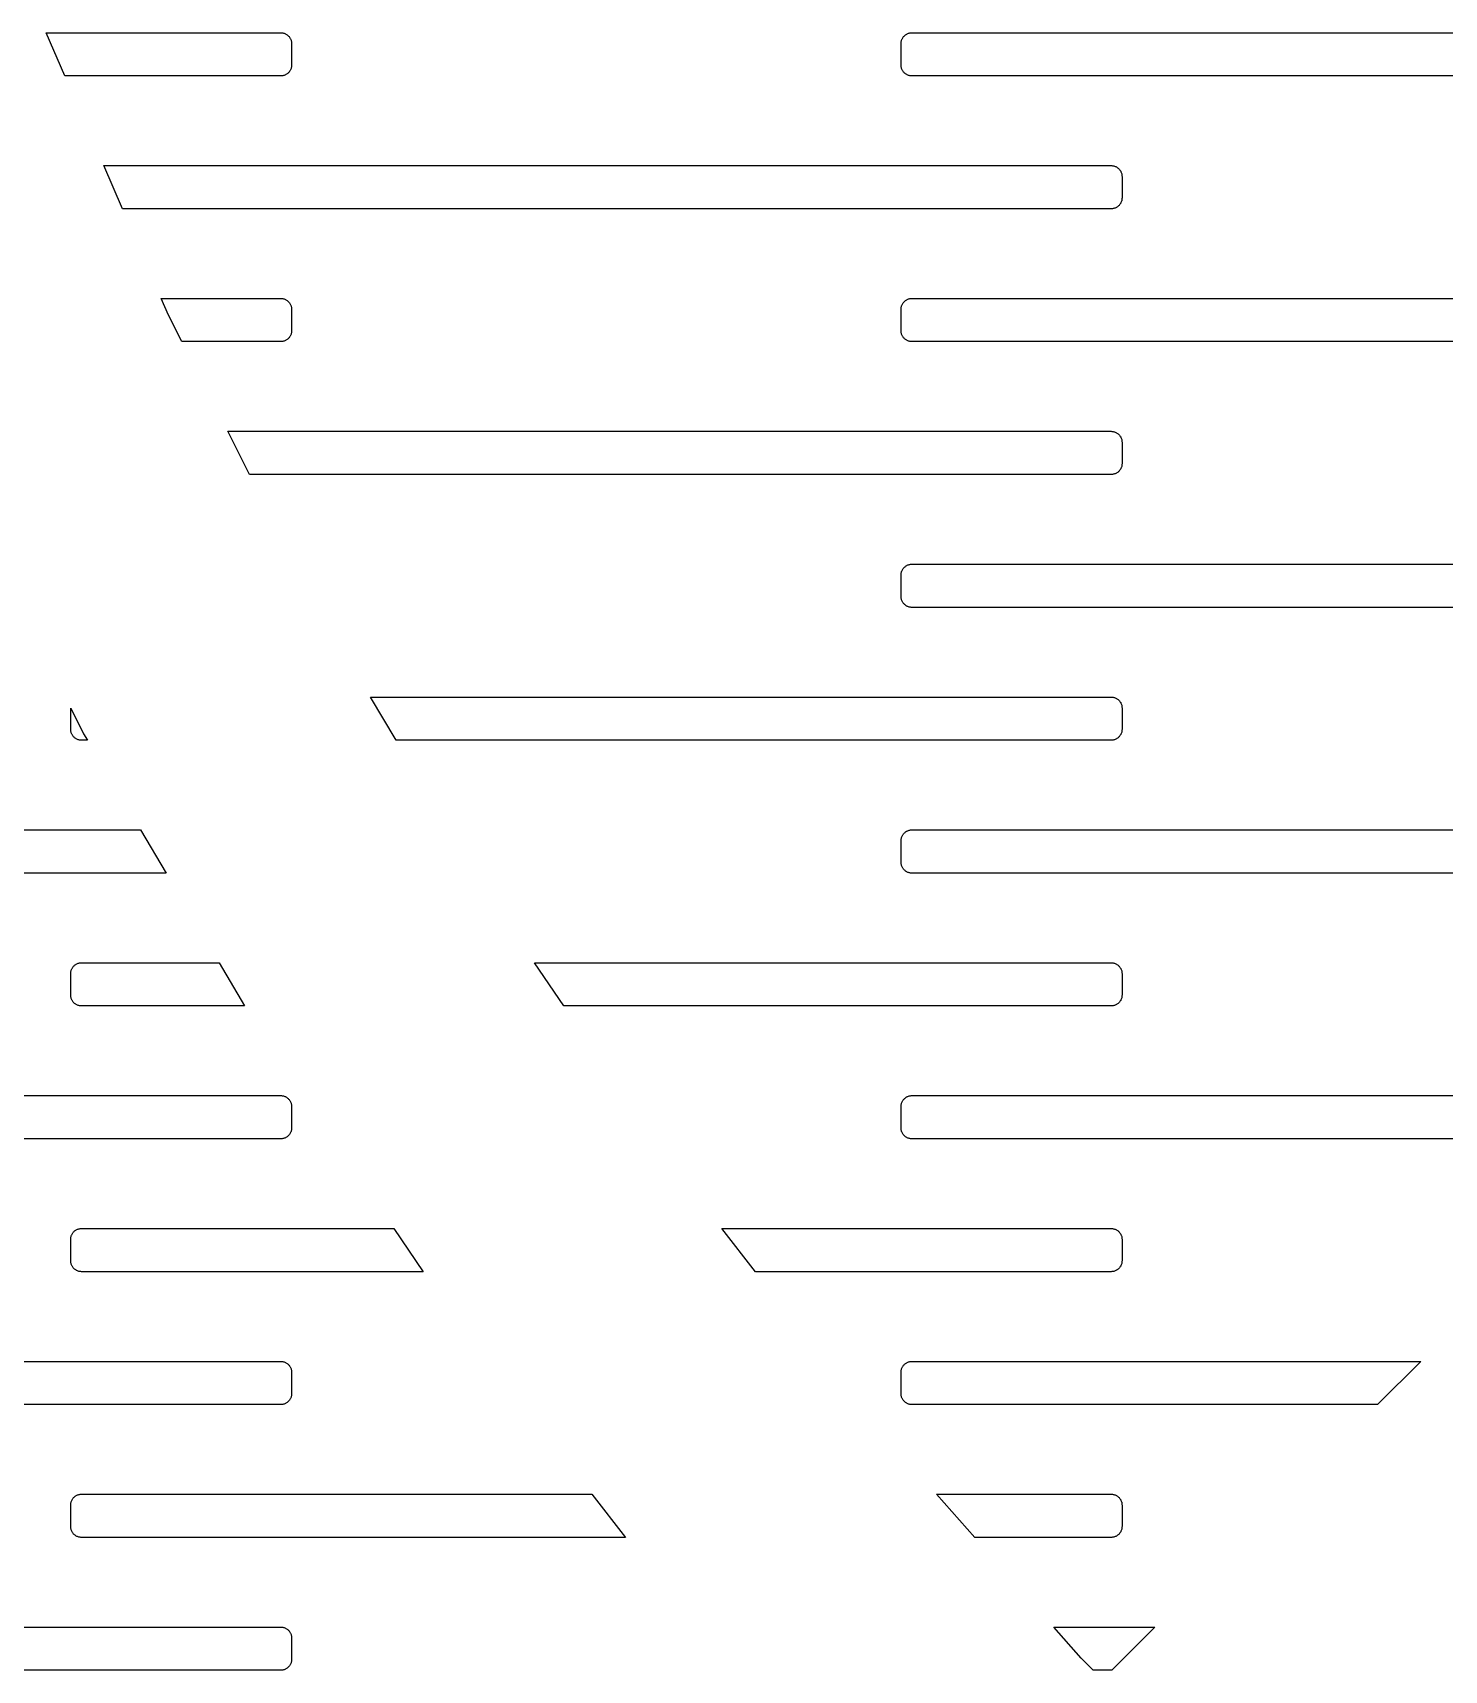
# Model space of a CAD drawing. Header units: metres. Extents: x -218 to 218, y -218 to 218.
# Drawn here: x -145.46 to -102.97, y -107.32 to -58.02 of the extents above; entities that cross this region are included whole.
import ezdxf

# ---------------------------------------------------------------- set-up
doc = ezdxf.new("R2010")
doc.units = ezdxf.units.M

msp = doc.modelspace()

# ---------------------------------------------------------------- linework, layer by layer
for p, q in [((-144.495, -59.3222), (-145.058, -58.0222)), ((-145.058, -58.0222), (-137.997, -58.0222)), ((-137.997, -58.0222), (-137.977, -58.0228)), ((-137.977, -58.0228), (-137.956, -58.0248)), ((-137.956, -58.0248), (-137.936, -58.028)), ((-137.936, -58.028), (-137.916, -58.0324)), ((-137.916, -58.0324), (-137.897, -58.0381)), ((-137.897, -58.0381), (-137.878, -58.045)), ((-137.878, -58.045), (-137.859, -58.0531)), ((-137.859, -58.0531), (-137.841, -58.0624)), ((-137.841, -58.0624), (-137.823, -58.0728)), ((-137.823, -58.0728), (-137.806, -58.0843)), ((-137.806, -58.0843), (-137.79, -58.0968)), ((-137.79, -58.0968), (-137.775, -58.1103)), ((-137.775, -58.1103), (-137.76, -58.1247)), ((-137.76, -58.1247), (-137.747, -58.14)), ((-137.747, -58.14), (-137.734, -58.1562)), ((-137.734, -58.1562), (-137.723, -58.173)), ((-137.723, -58.173), (-137.712, -58.1906)), ((-119.282, -58.1906), (-119.272, -58.173)), ((-119.272, -58.173), (-119.26, -58.1562)), ((-119.26, -58.1562), (-119.248, -58.14)), ((-119.248, -58.14), (-119.234, -58.1247)), ((-119.234, -58.1247), (-119.22, -58.1103)), ((-119.22, -58.1103), (-119.204, -58.0968)), ((-119.204, -58.0968), (-119.188, -58.0843)), ((-119.188, -58.0843), (-119.171, -58.0728)), ((-119.171, -58.0728), (-119.154, -58.0624)), ((-119.154, -58.0624), (-119.136, -58.0531)), ((-119.136, -58.0531), (-119.117, -58.045)), ((-119.117, -58.045), (-119.098, -58.0381)), ((-119.098, -58.0381), (-119.078, -58.0324)), ((-119.078, -58.0324), (-119.058, -58.028)), ((-119.058, -58.028), (-119.038, -58.0248)), ((-119.038, -58.0248), (-119.018, -58.0228)), ((-119.018, -58.0228), (-118.997, -58.0222)), ((-118.997, -58.0222), (-87.9972, -58.0222)), ((-137.712, -58.1906), (-137.703, -58.2088)), ((-137.703, -58.2088), (-137.695, -58.2276)), ((-137.695, -58.2276), (-137.688, -58.2468)), ((-137.688, -58.2468), (-137.682, -58.2664)), ((-137.682, -58.2664), (-137.678, -58.2863)), ((-137.678, -58.2863), (-137.675, -58.3065)), ((-137.675, -58.3065), (-137.673, -58.3268)), ((-137.673, -58.3268), (-137.672, -58.3472)), ((-137.672, -58.3472), (-137.672, -58.9972)), ((-119.322, -58.3268), (-119.32, -58.3065)), ((-119.322, -58.3472), (-119.322, -58.3268)), ((-119.322, -58.9972), (-119.322, -58.3472)), ((-119.32, -58.3065), (-119.316, -58.2863)), ((-119.316, -58.2863), (-119.312, -58.2664)), ((-119.312, -58.2664), (-119.306, -58.2468)), ((-119.306, -58.2468), (-119.299, -58.2276)), ((-119.299, -58.2276), (-119.291, -58.2088)), ((-119.291, -58.2088), (-119.282, -58.1906)), ((-137.712, -59.1538), (-137.723, -59.1713)), ((-137.703, -59.1356), (-137.712, -59.1538)), ((-137.695, -59.1168), (-137.703, -59.1356)), ((-137.688, -59.0976), (-137.695, -59.1168)), ((-137.682, -59.078), (-137.688, -59.0976)), ((-137.678, -59.0581), (-137.682, -59.078)), ((-137.675, -59.0379), (-137.678, -59.0581)), ((-137.673, -59.0176), (-137.675, -59.0379)), ((-137.672, -58.9972), (-137.673, -59.0176)), ((-119.322, -59.0176), (-119.322, -58.9972)), ((-119.32, -59.0379), (-119.322, -59.0176)), ((-119.316, -59.0581), (-119.32, -59.0379)), ((-119.312, -59.078), (-119.316, -59.0581)), ((-119.306, -59.0976), (-119.312, -59.078)), ((-119.299, -59.1168), (-119.306, -59.0976)), ((-119.291, -59.1356), (-119.299, -59.1168)), ((-119.282, -59.1538), (-119.291, -59.1356)), ((-119.272, -59.1713), (-119.282, -59.1538)), ((-137.997, -59.3222), (-144.495, -59.3222)), ((-137.977, -59.3215), (-137.997, -59.3222)), ((-137.956, -59.3196), (-137.977, -59.3215)), ((-137.936, -59.3164), (-137.956, -59.3196)), ((-137.916, -59.312), (-137.936, -59.3164)), ((-137.897, -59.3063), (-137.916, -59.312)), ((-137.878, -59.2994), (-137.897, -59.3063)), ((-137.859, -59.2913), (-137.878, -59.2994)), ((-137.841, -59.282), (-137.859, -59.2913)), ((-137.823, -59.2716), (-137.841, -59.282)), ((-137.806, -59.2601), (-137.823, -59.2716)), ((-137.79, -59.2476), (-137.806, -59.2601)), ((-137.775, -59.2341), (-137.79, -59.2476)), ((-137.76, -59.2197), (-137.775, -59.2341)), ((-137.747, -59.2044), (-137.76, -59.2197)), ((-137.734, -59.1882), (-137.747, -59.2044)), ((-137.723, -59.1713), (-137.734, -59.1882)), ((-119.26, -59.1882), (-119.272, -59.1713)), ((-119.248, -59.2044), (-119.26, -59.1882)), ((-119.234, -59.2197), (-119.248, -59.2044)), ((-119.22, -59.2341), (-119.234, -59.2197)), ((-119.204, -59.2476), (-119.22, -59.2341)), ((-119.188, -59.2601), (-119.204, -59.2476)), ((-119.171, -59.2716), (-119.188, -59.2601)), ((-119.154, -59.282), (-119.171, -59.2716)), ((-119.136, -59.2913), (-119.154, -59.282)), ((-119.117, -59.2994), (-119.136, -59.2913)), ((-119.098, -59.3063), (-119.117, -59.2994)), ((-119.078, -59.312), (-119.098, -59.3063)), ((-119.058, -59.3164), (-119.078, -59.312)), ((-119.038, -59.3196), (-119.058, -59.3164)), ((-119.018, -59.3215), (-119.038, -59.3196)), ((-118.997, -59.3222), (-119.018, -59.3215)), ((-87.9972, -59.3222), (-118.997, -59.3222)), ((-142.764, -63.3222), (-143.327, -62.0222)), ((-143.327, -62.0222), (-112.997, -62.0222)), ((-112.997, -62.0222), (-112.977, -62.0228)), ((-112.977, -62.0228), (-112.956, -62.0248)), ((-112.956, -62.0248), (-112.936, -62.028)), ((-112.936, -62.028), (-112.916, -62.0324)), ((-112.916, -62.0324), (-112.897, -62.0381)), ((-112.897, -62.0381), (-112.878, -62.045)), ((-112.878, -62.045), (-112.859, -62.0531)), ((-112.859, -62.0531), (-112.841, -62.0624)), ((-112.841, -62.0624), (-112.823, -62.0728)), ((-112.823, -62.0728), (-112.806, -62.0843)), ((-112.806, -62.0843), (-112.79, -62.0968)), ((-112.79, -62.0968), (-112.775, -62.1103)), ((-112.775, -62.1103), (-112.76, -62.1247)), ((-112.76, -62.1247), (-112.747, -62.14)), ((-112.747, -62.14), (-112.734, -62.1562)), ((-112.734, -62.1562), (-112.723, -62.173)), ((-112.723, -62.173), (-112.712, -62.1906)), ((-112.712, -62.1906), (-112.703, -62.2088)), ((-112.703, -62.2088), (-112.695, -62.2276)), ((-112.695, -62.2276), (-112.688, -62.2468)), ((-112.688, -62.2468), (-112.682, -62.2664)), ((-112.682, -62.2664), (-112.678, -62.2863)), ((-112.678, -62.2863), (-112.675, -62.3065)), ((-112.675, -62.3065), (-112.673, -62.3268)), ((-112.673, -62.3268), (-112.672, -62.3472)), ((-112.672, -62.3472), (-112.672, -62.9972)), ((-112.688, -63.0976), (-112.695, -63.1168)), ((-112.682, -63.078), (-112.688, -63.0976)), ((-112.678, -63.0581), (-112.682, -63.078)), ((-112.675, -63.0379), (-112.678, -63.0581)), ((-112.673, -63.0176), (-112.675, -63.0379)), ((-112.672, -62.9972), (-112.673, -63.0176)), ((-112.997, -63.3222), (-142.764, -63.3222)), ((-112.977, -63.3215), (-112.997, -63.3222)), ((-112.956, -63.3196), (-112.977, -63.3215)), ((-112.936, -63.3164), (-112.956, -63.3196)), ((-112.916, -63.312), (-112.936, -63.3164)), ((-112.897, -63.3063), (-112.916, -63.312)), ((-112.878, -63.2994), (-112.897, -63.3063)), ((-112.859, -63.2913), (-112.878, -63.2994)), ((-112.841, -63.282), (-112.859, -63.2913)), ((-112.823, -63.2716), (-112.841, -63.282)), ((-112.806, -63.2601), (-112.823, -63.2716)), ((-112.79, -63.2476), (-112.806, -63.2601)), ((-112.775, -63.2341), (-112.79, -63.2476)), ((-112.76, -63.2197), (-112.775, -63.2341)), ((-112.747, -63.2044), (-112.76, -63.2197)), ((-112.734, -63.1882), (-112.747, -63.2044)), ((-112.723, -63.1713), (-112.734, -63.1882)), ((-112.712, -63.1538), (-112.723, -63.1713)), ((-112.703, -63.1356), (-112.712, -63.1538)), ((-112.695, -63.1168), (-112.703, -63.1356)), ((-141.377, -66.5271), (-141.596, -66.0222)), ((-141.596, -66.0222), (-137.997, -66.0222)), ((-137.997, -66.0222), (-137.977, -66.0228)), ((-137.977, -66.0228), (-137.956, -66.0248)), ((-137.956, -66.0248), (-137.936, -66.028)), ((-137.936, -66.028), (-137.916, -66.0324)), ((-137.916, -66.0324), (-137.897, -66.0381)), ((-137.897, -66.0381), (-137.878, -66.045)), ((-137.878, -66.045), (-137.859, -66.0531)), ((-137.859, -66.0531), (-137.841, -66.0624)), ((-119.154, -66.0624), (-119.136, -66.0531)), ((-119.136, -66.0531), (-119.117, -66.045)), ((-119.117, -66.045), (-119.098, -66.0381)), ((-119.098, -66.0381), (-119.078, -66.0324)), ((-119.078, -66.0324), (-119.058, -66.028)), ((-119.058, -66.028), (-119.038, -66.0248)), ((-119.038, -66.0248), (-119.018, -66.0228)), ((-119.018, -66.0228), (-118.997, -66.0222)), ((-118.997, -66.0222), (-87.9972, -66.0222)), ((-140.972, -67.3222), (-141.377, -66.5271)), ((-137.841, -66.0624), (-137.823, -66.0728)), ((-137.823, -66.0728), (-137.806, -66.0843)), ((-137.806, -66.0843), (-137.79, -66.0968)), ((-137.79, -66.0968), (-137.775, -66.1103)), ((-137.775, -66.1103), (-137.76, -66.1247)), ((-137.76, -66.1247), (-137.747, -66.14)), ((-137.747, -66.14), (-137.734, -66.1562)), ((-137.734, -66.1562), (-137.723, -66.173)), ((-137.723, -66.173), (-137.712, -66.1906)), ((-137.712, -66.1906), (-137.703, -66.2088)), ((-137.703, -66.2088), (-137.695, -66.2276)), ((-137.695, -66.2276), (-137.688, -66.2468)), ((-137.688, -66.2468), (-137.682, -66.2664)), ((-137.682, -66.2664), (-137.678, -66.2863)), ((-137.678, -66.2863), (-137.675, -66.3065)), ((-137.675, -66.3065), (-137.673, -66.3268)), ((-137.673, -66.3268), (-137.672, -66.3472)), ((-137.672, -66.3472), (-137.672, -66.9972)), ((-119.322, -66.3268), (-119.32, -66.3065)), ((-119.322, -66.3472), (-119.322, -66.3268)), ((-119.322, -66.9972), (-119.322, -66.3472)), ((-119.32, -66.3065), (-119.316, -66.2863)), ((-119.316, -66.2863), (-119.312, -66.2664)), ((-119.312, -66.2664), (-119.306, -66.2468)), ((-119.306, -66.2468), (-119.299, -66.2276)), ((-119.299, -66.2276), (-119.291, -66.2088)), ((-119.291, -66.2088), (-119.282, -66.1906)), ((-119.282, -66.1906), (-119.272, -66.173)), ((-119.272, -66.173), (-119.26, -66.1562)), ((-119.26, -66.1562), (-119.248, -66.14)), ((-119.248, -66.14), (-119.234, -66.1247)), ((-119.234, -66.1247), (-119.22, -66.1103)), ((-119.22, -66.1103), (-119.204, -66.0968)), ((-119.204, -66.0968), (-119.188, -66.0843)), ((-119.188, -66.0843), (-119.171, -66.0728)), ((-119.171, -66.0728), (-119.154, -66.0624)), ((-137.675, -67.0379), (-137.678, -67.0581)), ((-137.673, -67.0176), (-137.675, -67.0379)), ((-137.672, -66.9972), (-137.673, -67.0176)), ((-119.322, -67.0176), (-119.322, -66.9972)), ((-119.32, -67.0379), (-119.322, -67.0176)), ((-119.316, -67.0581), (-119.32, -67.0379)), ((-137.997, -67.3222), (-140.972, -67.3222)), ((-137.977, -67.3215), (-137.997, -67.3222)), ((-137.956, -67.3196), (-137.977, -67.3215)), ((-137.936, -67.3164), (-137.956, -67.3196)), ((-137.916, -67.312), (-137.936, -67.3164)), ((-137.897, -67.3063), (-137.916, -67.312)), ((-137.878, -67.2994), (-137.897, -67.3063)), ((-137.859, -67.2913), (-137.878, -67.2994)), ((-137.841, -67.282), (-137.859, -67.2913)), ((-137.823, -67.2716), (-137.841, -67.282)), ((-137.806, -67.2601), (-137.823, -67.2716)), ((-137.79, -67.2476), (-137.806, -67.2601)), ((-137.775, -67.2341), (-137.79, -67.2476)), ((-137.76, -67.2197), (-137.775, -67.2341)), ((-137.747, -67.2044), (-137.76, -67.2197)), ((-137.734, -67.1882), (-137.747, -67.2044)), ((-137.723, -67.1713), (-137.734, -67.1882)), ((-137.712, -67.1538), (-137.723, -67.1713)), ((-137.703, -67.1356), (-137.712, -67.1538)), ((-137.695, -67.1168), (-137.703, -67.1356)), ((-137.688, -67.0976), (-137.695, -67.1168)), ((-137.682, -67.078), (-137.688, -67.0976)), ((-137.678, -67.0581), (-137.682, -67.078)), ((-119.312, -67.078), (-119.316, -67.0581)), ((-119.306, -67.0976), (-119.312, -67.078)), ((-119.299, -67.1168), (-119.306, -67.0976)), ((-119.291, -67.1356), (-119.299, -67.1168)), ((-119.282, -67.1538), (-119.291, -67.1356)), ((-119.272, -67.1713), (-119.282, -67.1538)), ((-119.26, -67.1882), (-119.272, -67.1713)), ((-119.248, -67.2044), (-119.26, -67.1882)), ((-119.234, -67.2197), (-119.248, -67.2044)), ((-119.22, -67.2341), (-119.234, -67.2197)), ((-119.204, -67.2476), (-119.22, -67.2341)), ((-119.188, -67.2601), (-119.204, -67.2476)), ((-119.171, -67.2716), (-119.188, -67.2601)), ((-119.154, -67.282), (-119.171, -67.2716)), ((-119.136, -67.2913), (-119.154, -67.282)), ((-119.117, -67.2994), (-119.136, -67.2913)), ((-119.098, -67.3063), (-119.117, -67.2994)), ((-119.078, -67.312), (-119.098, -67.3063)), ((-119.058, -67.3164), (-119.078, -67.312)), ((-119.038, -67.3196), (-119.058, -67.3164)), ((-119.018, -67.3215), (-119.038, -67.3196)), ((-118.997, -67.3222), (-119.018, -67.3215)), ((-87.9972, -67.3222), (-118.997, -67.3222)), ((-138.934, -71.3222), (-139.596, -70.0222)), ((-139.596, -70.0222), (-112.997, -70.0222)), ((-112.997, -70.0222), (-112.977, -70.0228)), ((-112.977, -70.0228), (-112.956, -70.0248)), ((-112.956, -70.0248), (-112.936, -70.028)), ((-112.936, -70.028), (-112.916, -70.0324)), ((-112.916, -70.0324), (-112.897, -70.0381)), ((-112.897, -70.0381), (-112.878, -70.045)), ((-112.878, -70.045), (-112.859, -70.0531)), ((-112.859, -70.0531), (-112.841, -70.0624)), ((-112.841, -70.0624), (-112.823, -70.0728)), ((-112.823, -70.0728), (-112.806, -70.0843)), ((-112.806, -70.0843), (-112.79, -70.0968)), ((-112.79, -70.0968), (-112.775, -70.1103)), ((-112.775, -70.1103), (-112.76, -70.1247)), ((-112.76, -70.1247), (-112.747, -70.14)), ((-112.747, -70.14), (-112.734, -70.1562)), ((-112.734, -70.1562), (-112.723, -70.173)), ((-112.723, -70.173), (-112.712, -70.1906)), ((-112.712, -70.1906), (-112.703, -70.2088)), ((-112.703, -70.2088), (-112.695, -70.2276)), ((-112.695, -70.2276), (-112.688, -70.2468)), ((-112.688, -70.2468), (-112.682, -70.2664)), ((-112.682, -70.2664), (-112.678, -70.2863)), ((-112.678, -70.2863), (-112.675, -70.3065)), ((-112.675, -70.3065), (-112.673, -70.3268)), ((-112.673, -70.3268), (-112.672, -70.3472)), ((-112.672, -70.3472), (-112.672, -70.9972)), ((-112.997, -71.3222), (-138.934, -71.3222)), ((-112.977, -71.3215), (-112.997, -71.3222)), ((-112.956, -71.3196), (-112.977, -71.3215)), ((-112.936, -71.3164), (-112.956, -71.3196)), ((-112.916, -71.312), (-112.936, -71.3164)), ((-112.897, -71.3063), (-112.916, -71.312)), ((-112.878, -71.2994), (-112.897, -71.3063)), ((-112.859, -71.2913), (-112.878, -71.2994)), ((-112.841, -71.282), (-112.859, -71.2913)), ((-112.823, -71.2716), (-112.841, -71.282)), ((-112.806, -71.2601), (-112.823, -71.2716)), ((-112.79, -71.2476), (-112.806, -71.2601)), ((-112.775, -71.2341), (-112.79, -71.2476)), ((-112.76, -71.2197), (-112.775, -71.2341)), ((-112.747, -71.2044), (-112.76, -71.2197)), ((-112.734, -71.1882), (-112.747, -71.2044)), ((-112.723, -71.1713), (-112.734, -71.1882)), ((-112.712, -71.1538), (-112.723, -71.1713)), ((-112.703, -71.1356), (-112.712, -71.1538)), ((-112.695, -71.1168), (-112.703, -71.1356)), ((-112.688, -71.0976), (-112.695, -71.1168)), ((-112.682, -71.078), (-112.688, -71.0976)), ((-112.678, -71.0581), (-112.682, -71.078)), ((-112.675, -71.0379), (-112.678, -71.0581)), ((-112.673, -71.0176), (-112.675, -71.0379)), ((-112.672, -70.9972), (-112.673, -71.0176)), ((-119.322, -74.3268), (-119.32, -74.3065)), ((-119.322, -74.3472), (-119.322, -74.3268)), ((-119.322, -74.9972), (-119.322, -74.3472)), ((-119.32, -74.3065), (-119.316, -74.2863)), ((-119.316, -74.2863), (-119.312, -74.2664)), ((-119.312, -74.2664), (-119.306, -74.2468)), ((-119.306, -74.2468), (-119.299, -74.2276)), ((-119.299, -74.2276), (-119.291, -74.2088)), ((-119.291, -74.2088), (-119.282, -74.1906)), ((-119.282, -74.1906), (-119.272, -74.173)), ((-119.272, -74.173), (-119.26, -74.1562)), ((-119.26, -74.1562), (-119.248, -74.14)), ((-119.248, -74.14), (-119.234, -74.1247)), ((-119.234, -74.1247), (-119.22, -74.1103)), ((-119.22, -74.1103), (-119.204, -74.0968)), ((-119.204, -74.0968), (-119.188, -74.0843)), ((-119.188, -74.0843), (-119.171, -74.0728)), ((-119.171, -74.0728), (-119.154, -74.0624)), ((-119.154, -74.0624), (-119.136, -74.0531)), ((-119.136, -74.0531), (-119.117, -74.045)), ((-119.117, -74.045), (-119.098, -74.0381)), ((-119.098, -74.0381), (-119.078, -74.0324)), ((-119.078, -74.0324), (-119.058, -74.028)), ((-119.058, -74.028), (-119.038, -74.0248)), ((-119.038, -74.0248), (-119.018, -74.0228)), ((-119.018, -74.0228), (-118.997, -74.0222)), ((-118.997, -74.0222), (-87.9972, -74.0222)), ((-119.322, -75.0176), (-119.322, -74.9972)), ((-119.32, -75.0379), (-119.322, -75.0176)), ((-119.316, -75.0581), (-119.32, -75.0379)), ((-119.312, -75.078), (-119.316, -75.0581)), ((-119.306, -75.0976), (-119.312, -75.078)), ((-119.299, -75.1168), (-119.306, -75.0976)), ((-119.291, -75.1356), (-119.299, -75.1168)), ((-119.282, -75.1538), (-119.291, -75.1356)), ((-119.272, -75.1713), (-119.282, -75.1538)), ((-119.26, -75.1882), (-119.272, -75.1713)), ((-119.248, -75.2044), (-119.26, -75.1882)), ((-119.234, -75.2197), (-119.248, -75.2044)), ((-119.22, -75.2341), (-119.234, -75.2197)), ((-119.204, -75.2476), (-119.22, -75.2341)), ((-119.188, -75.2601), (-119.204, -75.2476)), ((-119.171, -75.2716), (-119.188, -75.2601)), ((-119.154, -75.282), (-119.171, -75.2716)), ((-119.136, -75.2913), (-119.154, -75.282)), ((-119.117, -75.2994), (-119.136, -75.2913)), ((-119.098, -75.3063), (-119.117, -75.2994)), ((-119.078, -75.312), (-119.098, -75.3063)), ((-119.058, -75.3164), (-119.078, -75.312)), ((-119.038, -75.3196), (-119.058, -75.3164)), ((-119.018, -75.3215), (-119.038, -75.3196)), ((-118.997, -75.3222), (-119.018, -75.3215)), ((-87.9972, -75.3222), (-118.997, -75.3222)), ((-144.322, -78.9972), (-144.322, -78.3603)), ((-144.322, -78.3603), (-143.932, -79.127)), ((-134.526, -79.3222), (-135.295, -78.0222)), ((-135.295, -78.0222), (-112.997, -78.0222)), ((-112.997, -78.0222), (-112.977, -78.0228)), ((-112.977, -78.0228), (-112.956, -78.0248)), ((-112.956, -78.0248), (-112.936, -78.028)), ((-112.936, -78.028), (-112.916, -78.0324)), ((-112.916, -78.0324), (-112.897, -78.0381)), ((-112.897, -78.0381), (-112.878, -78.045)), ((-112.878, -78.045), (-112.859, -78.0531)), ((-112.859, -78.0531), (-112.841, -78.0624)), ((-112.841, -78.0624), (-112.823, -78.0728)), ((-112.823, -78.0728), (-112.806, -78.0843)), ((-112.806, -78.0843), (-112.79, -78.0968)), ((-112.79, -78.0968), (-112.775, -78.1103)), ((-112.775, -78.1103), (-112.76, -78.1247)), ((-112.76, -78.1247), (-112.747, -78.14)), ((-112.747, -78.14), (-112.734, -78.1562)), ((-112.734, -78.1562), (-112.723, -78.173)), ((-112.723, -78.173), (-112.712, -78.1906)), ((-112.712, -78.1906), (-112.703, -78.2088)), ((-112.703, -78.2088), (-112.695, -78.2276)), ((-112.695, -78.2276), (-112.688, -78.2468)), ((-112.688, -78.2468), (-112.682, -78.2664)), ((-112.682, -78.2664), (-112.678, -78.2863)), ((-112.678, -78.2863), (-112.675, -78.3065)), ((-112.675, -78.3065), (-112.673, -78.3268)), ((-112.673, -78.3268), (-112.672, -78.3472)), ((-112.672, -78.3472), (-112.672, -78.9972)), ((-144.322, -79.0176), (-144.322, -78.9972)), ((-144.32, -79.0379), (-144.322, -79.0176)), ((-144.316, -79.0581), (-144.32, -79.0379)), ((-144.312, -79.078), (-144.316, -79.0581)), ((-144.306, -79.0976), (-144.312, -79.078)), ((-144.299, -79.1168), (-144.306, -79.0976)), ((-144.291, -79.1356), (-144.299, -79.1168)), ((-144.282, -79.1538), (-144.291, -79.1356)), ((-144.272, -79.1713), (-144.282, -79.1538)), ((-144.26, -79.1882), (-144.272, -79.1713)), ((-144.248, -79.2044), (-144.26, -79.1882)), ((-144.234, -79.2197), (-144.248, -79.2044)), ((-144.22, -79.2341), (-144.234, -79.2197)), ((-144.204, -79.2476), (-144.22, -79.2341)), ((-144.188, -79.2601), (-144.204, -79.2476)), ((-144.171, -79.2716), (-144.188, -79.2601)), ((-144.154, -79.282), (-144.171, -79.2716)), ((-144.136, -79.2913), (-144.154, -79.282)), ((-144.117, -79.2994), (-144.136, -79.2913)), ((-144.098, -79.3063), (-144.117, -79.2994)), ((-144.078, -79.312), (-144.098, -79.3063)), ((-144.058, -79.3164), (-144.078, -79.312)), ((-144.038, -79.3196), (-144.058, -79.3164)), ((-144.018, -79.3215), (-144.038, -79.3196)), ((-143.997, -79.3222), (-144.018, -79.3215)), ((-143.816, -79.3222), (-143.997, -79.3222)), ((-143.932, -79.127), (-143.816, -79.3222)), ((-112.997, -79.3222), (-134.526, -79.3222)), ((-112.977, -79.3215), (-112.997, -79.3222)), ((-112.956, -79.3196), (-112.977, -79.3215)), ((-112.936, -79.3164), (-112.956, -79.3196)), ((-112.916, -79.312), (-112.936, -79.3164)), ((-112.897, -79.3063), (-112.916, -79.312)), ((-112.878, -79.2994), (-112.897, -79.3063)), ((-112.859, -79.2913), (-112.878, -79.2994)), ((-112.841, -79.282), (-112.859, -79.2913)), ((-112.823, -79.2716), (-112.841, -79.282)), ((-112.806, -79.2601), (-112.823, -79.2716)), ((-112.79, -79.2476), (-112.806, -79.2601)), ((-112.775, -79.2341), (-112.79, -79.2476)), ((-112.76, -79.2197), (-112.775, -79.2341)), ((-112.747, -79.2044), (-112.76, -79.2197)), ((-112.734, -79.1882), (-112.747, -79.2044)), ((-112.723, -79.1713), (-112.734, -79.1882)), ((-112.712, -79.1538), (-112.723, -79.1713)), ((-112.703, -79.1356), (-112.712, -79.1538)), ((-112.695, -79.1168), (-112.703, -79.1356)), ((-112.688, -79.0976), (-112.695, -79.1168)), ((-112.682, -79.078), (-112.688, -79.0976)), ((-112.678, -79.0581), (-112.682, -79.078)), ((-112.675, -79.0379), (-112.678, -79.0581)), ((-112.673, -79.0176), (-112.675, -79.0379)), ((-112.672, -78.9972), (-112.673, -79.0176)), ((-168.997, -82.0222), (-142.219, -82.0222)), ((-142.219, -82.0222), (-141.451, -83.3222)), ((-119.322, -82.3268), (-119.32, -82.3065)), ((-119.322, -82.3472), (-119.322, -82.3268)), ((-119.32, -82.3065), (-119.316, -82.2863)), ((-119.316, -82.2863), (-119.312, -82.2664)), ((-119.312, -82.2664), (-119.306, -82.2468)), ((-119.306, -82.2468), (-119.299, -82.2276)), ((-119.299, -82.2276), (-119.291, -82.2088)), ((-119.291, -82.2088), (-119.282, -82.1906)), ((-119.282, -82.1906), (-119.272, -82.173)), ((-119.272, -82.173), (-119.26, -82.1562)), ((-119.26, -82.1562), (-119.248, -82.14)), ((-119.248, -82.14), (-119.234, -82.1247)), ((-119.234, -82.1247), (-119.22, -82.1103)), ((-119.22, -82.1103), (-119.204, -82.0968)), ((-119.204, -82.0968), (-119.188, -82.0843)), ((-119.188, -82.0843), (-119.171, -82.0728)), ((-119.171, -82.0728), (-119.154, -82.0624)), ((-119.154, -82.0624), (-119.136, -82.0531)), ((-119.136, -82.0531), (-119.117, -82.045)), ((-119.117, -82.045), (-119.098, -82.0381)), ((-119.098, -82.0381), (-119.078, -82.0324)), ((-119.078, -82.0324), (-119.058, -82.028)), ((-119.058, -82.028), (-119.038, -82.0248)), ((-119.038, -82.0248), (-119.018, -82.0228)), ((-119.018, -82.0228), (-118.997, -82.0222)), ((-118.997, -82.0222), (-87.9972, -82.0222)), ((-119.322, -82.9972), (-119.322, -82.3472)), ((-119.322, -83.0176), (-119.322, -82.9972)), ((-119.32, -83.0379), (-119.322, -83.0176)), ((-119.316, -83.0581), (-119.32, -83.0379)), ((-119.312, -83.078), (-119.316, -83.0581)), ((-119.306, -83.0976), (-119.312, -83.078)), ((-119.299, -83.1168), (-119.306, -83.0976)), ((-119.291, -83.1356), (-119.299, -83.1168)), ((-119.282, -83.1538), (-119.291, -83.1356)), ((-119.272, -83.1713), (-119.282, -83.1538)), ((-119.26, -83.1882), (-119.272, -83.1713)), ((-119.248, -83.2044), (-119.26, -83.1882)), ((-119.234, -83.2197), (-119.248, -83.2044)), ((-119.22, -83.2341), (-119.234, -83.2197)), ((-119.204, -83.2476), (-119.22, -83.2341)), ((-119.188, -83.2601), (-119.204, -83.2476)), ((-119.171, -83.2716), (-119.188, -83.2601)), ((-119.154, -83.282), (-119.171, -83.2716)), ((-119.136, -83.2913), (-119.154, -83.282)), ((-119.117, -83.2994), (-119.136, -83.2913)), ((-119.098, -83.3063), (-119.117, -83.2994)), ((-119.078, -83.312), (-119.098, -83.3063)), ((-119.058, -83.3164), (-119.078, -83.312)), ((-119.038, -83.3196), (-119.058, -83.3164)), ((-141.451, -83.3222), (-168.997, -83.3222)), ((-119.018, -83.3215), (-119.038, -83.3196)), ((-118.997, -83.3222), (-119.018, -83.3215)), ((-88.979, -83.3222), (-118.997, -83.3222)), ((-144.316, -86.2863), (-144.312, -86.2664)), ((-144.312, -86.2664), (-144.306, -86.2468)), ((-144.306, -86.2468), (-144.299, -86.2276)), ((-144.299, -86.2276), (-144.291, -86.2088)), ((-144.291, -86.2088), (-144.282, -86.1906)), ((-144.282, -86.1906), (-144.272, -86.173)), ((-144.272, -86.173), (-144.26, -86.1562)), ((-144.26, -86.1562), (-144.248, -86.14)), ((-144.248, -86.14), (-144.234, -86.1247)), ((-144.234, -86.1247), (-144.22, -86.1103)), ((-144.22, -86.1103), (-144.204, -86.0968)), ((-144.204, -86.0968), (-144.188, -86.0843)), ((-144.188, -86.0843), (-144.171, -86.0728)), ((-144.171, -86.0728), (-144.154, -86.0624)), ((-144.154, -86.0624), (-144.136, -86.0531)), ((-144.136, -86.0531), (-144.117, -86.045)), ((-144.117, -86.045), (-144.098, -86.0381)), ((-144.098, -86.0381), (-144.078, -86.0324)), ((-144.078, -86.0324), (-144.058, -86.028)), ((-144.058, -86.028), (-144.038, -86.0248)), ((-144.038, -86.0248), (-144.018, -86.0228)), ((-144.018, -86.0228), (-143.997, -86.0222)), ((-143.997, -86.0222), (-139.854, -86.0222)), ((-139.854, -86.0222), (-139.085, -87.3222)), ((-129.478, -87.3222), (-130.361, -86.0222)), ((-130.361, -86.0222), (-112.997, -86.0222)), ((-112.997, -86.0222), (-112.977, -86.0228)), ((-112.977, -86.0228), (-112.956, -86.0248)), ((-112.956, -86.0248), (-112.936, -86.028)), ((-112.936, -86.028), (-112.916, -86.0324)), ((-112.916, -86.0324), (-112.897, -86.0381)), ((-112.897, -86.0381), (-112.878, -86.045)), ((-112.878, -86.045), (-112.859, -86.0531)), ((-112.859, -86.0531), (-112.841, -86.0624)), ((-112.841, -86.0624), (-112.823, -86.0728)), ((-112.823, -86.0728), (-112.806, -86.0843)), ((-112.806, -86.0843), (-112.79, -86.0968)), ((-112.79, -86.0968), (-112.775, -86.1103)), ((-112.775, -86.1103), (-112.76, -86.1247)), ((-112.76, -86.1247), (-112.747, -86.14)), ((-112.747, -86.14), (-112.734, -86.1562)), ((-112.734, -86.1562), (-112.723, -86.173)), ((-112.723, -86.173), (-112.712, -86.1906)), ((-112.712, -86.1906), (-112.703, -86.2088)), ((-112.703, -86.2088), (-112.695, -86.2276)), ((-112.695, -86.2276), (-112.688, -86.2468)), ((-112.688, -86.2468), (-112.682, -86.2664)), ((-112.682, -86.2664), (-112.678, -86.2863)), ((-144.322, -86.3268), (-144.32, -86.3065)), ((-144.322, -86.3472), (-144.322, -86.3268)), ((-144.322, -86.9972), (-144.322, -86.3472)), ((-144.32, -86.3065), (-144.316, -86.2863)), ((-112.678, -86.2863), (-112.675, -86.3065)), ((-112.675, -86.3065), (-112.673, -86.3268)), ((-112.673, -86.3268), (-112.672, -86.3472)), ((-112.672, -86.3472), (-112.672, -86.9972)), ((-144.322, -87.0176), (-144.322, -86.9972)), ((-144.32, -87.0379), (-144.322, -87.0176)), ((-144.316, -87.0581), (-144.32, -87.0379)), ((-144.312, -87.078), (-144.316, -87.0581)), ((-144.306, -87.0976), (-144.312, -87.078)), ((-144.299, -87.1168), (-144.306, -87.0976)), ((-144.291, -87.1356), (-144.299, -87.1168)), ((-144.282, -87.1538), (-144.291, -87.1356)), ((-144.272, -87.1713), (-144.282, -87.1538)), ((-144.26, -87.1882), (-144.272, -87.1713)), ((-144.248, -87.2044), (-144.26, -87.1882)), ((-144.234, -87.2197), (-144.248, -87.2044)), ((-144.22, -87.2341), (-144.234, -87.2197)), ((-144.204, -87.2476), (-144.22, -87.2341)), ((-144.188, -87.2601), (-144.204, -87.2476)), ((-144.171, -87.2716), (-144.188, -87.2601)), ((-112.806, -87.2601), (-112.823, -87.2716)), ((-112.79, -87.2476), (-112.806, -87.2601)), ((-112.775, -87.2341), (-112.79, -87.2476)), ((-112.76, -87.2197), (-112.775, -87.2341)), ((-112.747, -87.2044), (-112.76, -87.2197)), ((-112.734, -87.1882), (-112.747, -87.2044)), ((-112.723, -87.1713), (-112.734, -87.1882)), ((-112.712, -87.1538), (-112.723, -87.1713)), ((-112.703, -87.1356), (-112.712, -87.1538)), ((-112.695, -87.1168), (-112.703, -87.1356)), ((-112.688, -87.0976), (-112.695, -87.1168)), ((-112.682, -87.078), (-112.688, -87.0976)), ((-112.678, -87.0581), (-112.682, -87.078)), ((-112.675, -87.0379), (-112.678, -87.0581)), ((-112.673, -87.0176), (-112.675, -87.0379)), ((-112.672, -86.9972), (-112.673, -87.0176)), ((-144.154, -87.282), (-144.171, -87.2716)), ((-144.136, -87.2913), (-144.154, -87.282)), ((-144.117, -87.2994), (-144.136, -87.2913)), ((-144.098, -87.3063), (-144.117, -87.2994)), ((-144.078, -87.312), (-144.098, -87.3063)), ((-144.058, -87.3164), (-144.078, -87.312)), ((-144.038, -87.3196), (-144.058, -87.3164)), ((-144.018, -87.3215), (-144.038, -87.3196)), ((-143.997, -87.3222), (-144.018, -87.3215)), ((-139.085, -87.3222), (-143.997, -87.3222)), ((-112.997, -87.3222), (-129.478, -87.3222)), ((-112.977, -87.3215), (-112.997, -87.3222)), ((-112.956, -87.3196), (-112.977, -87.3215)), ((-112.936, -87.3164), (-112.956, -87.3196)), ((-112.916, -87.312), (-112.936, -87.3164)), ((-112.897, -87.3063), (-112.916, -87.312)), ((-112.878, -87.2994), (-112.897, -87.3063)), ((-112.859, -87.2913), (-112.878, -87.2994)), ((-112.841, -87.282), (-112.859, -87.2913)), ((-112.823, -87.2716), (-112.841, -87.282)), ((-168.997, -90.0222), (-137.997, -90.0222)), ((-137.997, -90.0222), (-137.977, -90.0228)), ((-137.977, -90.0228), (-137.956, -90.0248)), ((-137.956, -90.0248), (-137.936, -90.028)), ((-137.936, -90.028), (-137.916, -90.0324)), ((-137.916, -90.0324), (-137.897, -90.0381)), ((-137.897, -90.0381), (-137.878, -90.045)), ((-137.878, -90.045), (-137.859, -90.0531)), ((-137.859, -90.0531), (-137.841, -90.0624)), ((-137.841, -90.0624), (-137.823, -90.0728)), ((-137.823, -90.0728), (-137.806, -90.0843)), ((-137.806, -90.0843), (-137.79, -90.0968)), ((-137.79, -90.0968), (-137.775, -90.1103)), ((-137.775, -90.1103), (-137.76, -90.1247)), ((-137.76, -90.1247), (-137.747, -90.14)), ((-137.747, -90.14), (-137.734, -90.1562)), ((-137.734, -90.1562), (-137.723, -90.173)), ((-137.723, -90.173), (-137.712, -90.1906)), ((-137.712, -90.1906), (-137.703, -90.2088)), ((-137.703, -90.2088), (-137.695, -90.2276)), ((-119.299, -90.2276), (-119.291, -90.2088)), ((-119.291, -90.2088), (-119.282, -90.1906)), ((-119.282, -90.1906), (-119.272, -90.173)), ((-119.272, -90.173), (-119.26, -90.1562)), ((-119.26, -90.1562), (-119.248, -90.14)), ((-119.248, -90.14), (-119.234, -90.1247)), ((-119.234, -90.1247), (-119.22, -90.1103)), ((-119.22, -90.1103), (-119.204, -90.0968)), ((-119.204, -90.0968), (-119.188, -90.0843)), ((-119.188, -90.0843), (-119.171, -90.0728)), ((-119.171, -90.0728), (-119.154, -90.0624)), ((-119.154, -90.0624), (-119.136, -90.0531)), ((-119.136, -90.0531), (-119.117, -90.045)), ((-119.117, -90.045), (-119.098, -90.0381)), ((-119.098, -90.0381), (-119.078, -90.0324)), ((-119.078, -90.0324), (-119.058, -90.028)), ((-119.058, -90.028), (-119.038, -90.0248)), ((-119.038, -90.0248), (-119.018, -90.0228)), ((-119.018, -90.0228), (-118.997, -90.0222)), ((-118.997, -90.0222), (-95.679, -90.0222)), ((-137.695, -90.2276), (-137.688, -90.2468)), ((-137.688, -90.2468), (-137.682, -90.2664)), ((-137.682, -90.2664), (-137.678, -90.2863)), ((-137.678, -90.2863), (-137.675, -90.3065)), ((-137.675, -90.3065), (-137.673, -90.3268)), ((-137.673, -90.3268), (-137.672, -90.3472)), ((-137.672, -90.3472), (-137.672, -90.9972)), ((-119.322, -90.3268), (-119.32, -90.3065)), ((-119.322, -90.3472), (-119.322, -90.3268)), ((-119.322, -90.9972), (-119.322, -90.3472)), ((-119.32, -90.3065), (-119.316, -90.2863)), ((-119.316, -90.2863), (-119.312, -90.2664)), ((-119.312, -90.2664), (-119.306, -90.2468)), ((-119.306, -90.2468), (-119.299, -90.2276)), ((-137.747, -91.2044), (-137.76, -91.2197)), ((-137.734, -91.1882), (-137.747, -91.2044)), ((-137.723, -91.1713), (-137.734, -91.1882)), ((-137.712, -91.1538), (-137.723, -91.1713)), ((-137.703, -91.1356), (-137.712, -91.1538)), ((-137.695, -91.1168), (-137.703, -91.1356)), ((-137.688, -91.0976), (-137.695, -91.1168)), ((-137.682, -91.078), (-137.688, -91.0976)), ((-137.678, -91.0581), (-137.682, -91.078)), ((-137.675, -91.0379), (-137.678, -91.0581)), ((-137.673, -91.0176), (-137.675, -91.0379)), ((-137.672, -90.9972), (-137.673, -91.0176)), ((-119.322, -91.0176), (-119.322, -90.9972)), ((-119.32, -91.0379), (-119.322, -91.0176)), ((-119.316, -91.0581), (-119.32, -91.0379)), ((-119.312, -91.078), (-119.316, -91.0581)), ((-119.306, -91.0976), (-119.312, -91.078)), ((-119.299, -91.1168), (-119.306, -91.0976)), ((-119.291, -91.1356), (-119.299, -91.1168)), ((-119.282, -91.1538), (-119.291, -91.1356)), ((-119.272, -91.1713), (-119.282, -91.1538)), ((-119.26, -91.1882), (-119.272, -91.1713)), ((-119.248, -91.2044), (-119.26, -91.1882)), ((-119.234, -91.2197), (-119.248, -91.2044)), ((-137.997, -91.3222), (-168.997, -91.3222)), ((-137.977, -91.3215), (-137.997, -91.3222)), ((-137.956, -91.3196), (-137.977, -91.3215)), ((-137.936, -91.3164), (-137.956, -91.3196)), ((-137.916, -91.312), (-137.936, -91.3164)), ((-137.897, -91.3063), (-137.916, -91.312)), ((-137.878, -91.2994), (-137.897, -91.3063)), ((-137.859, -91.2913), (-137.878, -91.2994)), ((-137.841, -91.282), (-137.859, -91.2913)), ((-137.823, -91.2716), (-137.841, -91.282)), ((-137.806, -91.2601), (-137.823, -91.2716)), ((-137.79, -91.2476), (-137.806, -91.2601)), ((-137.775, -91.2341), (-137.79, -91.2476)), ((-137.76, -91.2197), (-137.775, -91.2341)), ((-119.22, -91.2341), (-119.234, -91.2197)), ((-119.204, -91.2476), (-119.22, -91.2341)), ((-119.188, -91.2601), (-119.204, -91.2476)), ((-119.171, -91.2716), (-119.188, -91.2601)), ((-119.154, -91.282), (-119.171, -91.2716)), ((-119.136, -91.2913), (-119.154, -91.282)), ((-119.117, -91.2994), (-119.136, -91.2913)), ((-119.098, -91.3063), (-119.117, -91.2994)), ((-119.078, -91.312), (-119.098, -91.3063)), ((-119.058, -91.3164), (-119.078, -91.312)), ((-119.038, -91.3196), (-119.058, -91.3164)), ((-119.018, -91.3215), (-119.038, -91.3196)), ((-118.997, -91.3222), (-119.018, -91.3215)), ((-96.979, -91.3222), (-118.997, -91.3222)), ((-144.272, -94.173), (-144.26, -94.1562)), ((-144.26, -94.1562), (-144.248, -94.14)), ((-144.248, -94.14), (-144.234, -94.1247)), ((-144.234, -94.1247), (-144.22, -94.1103)), ((-144.22, -94.1103), (-144.204, -94.0968)), ((-144.204, -94.0968), (-144.188, -94.0843)), ((-144.188, -94.0843), (-144.171, -94.0728)), ((-144.171, -94.0728), (-144.154, -94.0624)), ((-144.154, -94.0624), (-144.136, -94.0531)), ((-144.136, -94.0531), (-144.117, -94.045)), ((-144.117, -94.045), (-144.098, -94.0381)), ((-144.098, -94.0381), (-144.078, -94.0324)), ((-144.078, -94.0324), (-144.058, -94.028)), ((-144.058, -94.028), (-144.038, -94.0248)), ((-144.038, -94.0248), (-144.018, -94.0228)), ((-144.018, -94.0228), (-143.997, -94.0222)), ((-143.997, -94.0222), (-134.592, -94.0222)), ((-134.592, -94.0222), (-133.709, -95.3222)), ((-123.706, -95.3222), (-124.715, -94.0222)), ((-124.715, -94.0222), (-112.997, -94.0222)), ((-112.997, -94.0222), (-112.977, -94.0228)), ((-112.977, -94.0228), (-112.956, -94.0248)), ((-112.956, -94.0248), (-112.936, -94.028)), ((-112.936, -94.028), (-112.916, -94.0324)), ((-112.916, -94.0324), (-112.897, -94.0381)), ((-112.897, -94.0381), (-112.878, -94.045)), ((-112.878, -94.045), (-112.859, -94.0531)), ((-112.859, -94.0531), (-112.841, -94.0624)), ((-112.841, -94.0624), (-112.823, -94.0728)), ((-112.823, -94.0728), (-112.806, -94.0843)), ((-112.806, -94.0843), (-112.79, -94.0968)), ((-112.79, -94.0968), (-112.775, -94.1103)), ((-112.775, -94.1103), (-112.76, -94.1247)), ((-112.76, -94.1247), (-112.747, -94.14)), ((-112.747, -94.14), (-112.734, -94.1562)), ((-112.734, -94.1562), (-112.723, -94.173)), ((-144.322, -94.3268), (-144.32, -94.3065)), ((-144.322, -94.3472), (-144.322, -94.3268)), ((-144.322, -94.9972), (-144.322, -94.3472)), ((-144.32, -94.3065), (-144.316, -94.2863)), ((-144.316, -94.2863), (-144.312, -94.2664)), ((-144.312, -94.2664), (-144.306, -94.2468)), ((-144.306, -94.2468), (-144.299, -94.2276)), ((-144.299, -94.2276), (-144.291, -94.2088)), ((-144.291, -94.2088), (-144.282, -94.1906)), ((-144.282, -94.1906), (-144.272, -94.173)), ((-112.723, -94.173), (-112.712, -94.1906)), ((-112.712, -94.1906), (-112.703, -94.2088)), ((-112.703, -94.2088), (-112.695, -94.2276)), ((-112.695, -94.2276), (-112.688, -94.2468)), ((-112.688, -94.2468), (-112.682, -94.2664)), ((-112.682, -94.2664), (-112.678, -94.2863)), ((-112.678, -94.2863), (-112.675, -94.3065)), ((-112.675, -94.3065), (-112.673, -94.3268)), ((-112.673, -94.3268), (-112.672, -94.3472)), ((-112.672, -94.3472), (-112.672, -94.9972)), ((-144.322, -95.0176), (-144.322, -94.9972)), ((-144.32, -95.0379), (-144.322, -95.0176)), ((-144.316, -95.0581), (-144.32, -95.0379)), ((-144.312, -95.078), (-144.316, -95.0581)), ((-144.306, -95.0976), (-144.312, -95.078)), ((-144.299, -95.1168), (-144.306, -95.0976)), ((-144.291, -95.1356), (-144.299, -95.1168)), ((-144.282, -95.1538), (-144.291, -95.1356)), ((-112.703, -95.1356), (-112.712, -95.1538)), ((-112.695, -95.1168), (-112.703, -95.1356)), ((-112.688, -95.0976), (-112.695, -95.1168)), ((-112.682, -95.078), (-112.688, -95.0976)), ((-112.678, -95.0581), (-112.682, -95.078)), ((-112.675, -95.0379), (-112.678, -95.0581)), ((-112.673, -95.0176), (-112.675, -95.0379)), ((-112.672, -94.9972), (-112.673, -95.0176)), ((-144.272, -95.1713), (-144.282, -95.1538)), ((-144.26, -95.1882), (-144.272, -95.1713)), ((-144.248, -95.2044), (-144.26, -95.1882)), ((-144.234, -95.2197), (-144.248, -95.2044)), ((-144.22, -95.2341), (-144.234, -95.2197)), ((-144.204, -95.2476), (-144.22, -95.2341)), ((-144.188, -95.2601), (-144.204, -95.2476)), ((-144.171, -95.2716), (-144.188, -95.2601)), ((-144.154, -95.282), (-144.171, -95.2716)), ((-144.136, -95.2913), (-144.154, -95.282)), ((-144.117, -95.2994), (-144.136, -95.2913)), ((-144.098, -95.3063), (-144.117, -95.2994)), ((-144.078, -95.312), (-144.098, -95.3063)), ((-144.058, -95.3164), (-144.078, -95.312)), ((-144.038, -95.3196), (-144.058, -95.3164)), ((-144.018, -95.3215), (-144.038, -95.3196)), ((-143.997, -95.3222), (-144.018, -95.3215)), ((-133.709, -95.3222), (-143.997, -95.3222)), ((-112.997, -95.3222), (-123.706, -95.3222)), ((-112.977, -95.3215), (-112.997, -95.3222)), ((-112.956, -95.3196), (-112.977, -95.3215)), ((-112.936, -95.3164), (-112.956, -95.3196)), ((-112.916, -95.312), (-112.936, -95.3164)), ((-112.897, -95.3063), (-112.916, -95.312)), ((-112.878, -95.2994), (-112.897, -95.3063)), ((-112.859, -95.2913), (-112.878, -95.2994)), ((-112.841, -95.282), (-112.859, -95.2913)), ((-112.823, -95.2716), (-112.841, -95.282)), ((-112.806, -95.2601), (-112.823, -95.2716)), ((-112.79, -95.2476), (-112.806, -95.2601)), ((-112.775, -95.2341), (-112.79, -95.2476)), ((-112.76, -95.2197), (-112.775, -95.2341)), ((-112.747, -95.2044), (-112.76, -95.2197)), ((-112.734, -95.1882), (-112.747, -95.2044)), ((-112.723, -95.1713), (-112.734, -95.1882)), ((-112.712, -95.1538), (-112.723, -95.1713)), ((-168.997, -98.0222), (-137.997, -98.0222)), ((-137.997, -98.0222), (-137.977, -98.0228)), ((-137.977, -98.0228), (-137.956, -98.0248)), ((-137.956, -98.0248), (-137.936, -98.028)), ((-137.936, -98.028), (-137.916, -98.0324)), ((-137.916, -98.0324), (-137.897, -98.0381)), ((-137.897, -98.0381), (-137.878, -98.045)), ((-137.878, -98.045), (-137.859, -98.0531)), ((-137.859, -98.0531), (-137.841, -98.0624)), ((-137.841, -98.0624), (-137.823, -98.0728)), ((-137.823, -98.0728), (-137.806, -98.0843)), ((-137.806, -98.0843), (-137.79, -98.0968)), ((-137.79, -98.0968), (-137.775, -98.1103)), ((-119.22, -98.1103), (-119.204, -98.0968)), ((-119.204, -98.0968), (-119.188, -98.0843)), ((-119.188, -98.0843), (-119.171, -98.0728)), ((-119.171, -98.0728), (-119.154, -98.0624)), ((-119.154, -98.0624), (-119.136, -98.0531)), ((-119.136, -98.0531), (-119.117, -98.045)), ((-119.117, -98.045), (-119.098, -98.0381)), ((-119.098, -98.0381), (-119.078, -98.0324)), ((-119.078, -98.0324), (-119.058, -98.028)), ((-119.058, -98.028), (-119.038, -98.0248)), ((-119.038, -98.0248), (-119.018, -98.0228)), ((-119.018, -98.0228), (-118.997, -98.0222)), ((-118.997, -98.0222), (-103.679, -98.0222)), ((-103.679, -98.0222), (-104.979, -99.3222)), ((-137.775, -98.1103), (-137.76, -98.1247)), ((-137.76, -98.1247), (-137.747, -98.14)), ((-137.747, -98.14), (-137.734, -98.1562)), ((-137.734, -98.1562), (-137.723, -98.173)), ((-137.723, -98.173), (-137.712, -98.1906)), ((-137.712, -98.1906), (-137.703, -98.2088)), ((-137.703, -98.2088), (-137.695, -98.2276)), ((-137.695, -98.2276), (-137.688, -98.2468)), ((-137.688, -98.2468), (-137.682, -98.2664)), ((-137.682, -98.2664), (-137.678, -98.2863)), ((-137.678, -98.2863), (-137.675, -98.3065)), ((-137.675, -98.3065), (-137.673, -98.3268)), ((-137.673, -98.3268), (-137.672, -98.3472)), ((-137.672, -98.3472), (-137.672, -98.9972)), ((-119.322, -98.3268), (-119.32, -98.3065)), ((-119.322, -98.3472), (-119.322, -98.3268)), ((-119.322, -98.9972), (-119.322, -98.3472)), ((-119.32, -98.3065), (-119.316, -98.2863)), ((-119.316, -98.2863), (-119.312, -98.2664)), ((-119.312, -98.2664), (-119.306, -98.2468)), ((-119.306, -98.2468), (-119.299, -98.2276)), ((-119.299, -98.2276), (-119.291, -98.2088)), ((-119.291, -98.2088), (-119.282, -98.1906)), ((-119.282, -98.1906), (-119.272, -98.173)), ((-119.272, -98.173), (-119.26, -98.1562)), ((-119.26, -98.1562), (-119.248, -98.14)), ((-119.248, -98.14), (-119.234, -98.1247)), ((-119.234, -98.1247), (-119.22, -98.1103)), ((-137.682, -99.078), (-137.688, -99.0976)), ((-137.678, -99.0581), (-137.682, -99.078)), ((-137.675, -99.0379), (-137.678, -99.0581)), ((-137.673, -99.0176), (-137.675, -99.0379)), ((-137.672, -98.9972), (-137.673, -99.0176)), ((-119.322, -99.0176), (-119.322, -98.9972)), ((-119.32, -99.0379), (-119.322, -99.0176)), ((-119.316, -99.0581), (-119.32, -99.0379)), ((-119.312, -99.078), (-119.316, -99.0581)), ((-119.306, -99.0976), (-119.312, -99.078)), ((-137.997, -99.3222), (-168.997, -99.3222)), ((-137.977, -99.3215), (-137.997, -99.3222)), ((-137.956, -99.3196), (-137.977, -99.3215)), ((-137.936, -99.3164), (-137.956, -99.3196)), ((-137.916, -99.312), (-137.936, -99.3164)), ((-137.897, -99.3063), (-137.916, -99.312)), ((-137.878, -99.2994), (-137.897, -99.3063)), ((-137.859, -99.2913), (-137.878, -99.2994)), ((-137.841, -99.282), (-137.859, -99.2913)), ((-137.823, -99.2716), (-137.841, -99.282)), ((-137.806, -99.2601), (-137.823, -99.2716)), ((-137.79, -99.2476), (-137.806, -99.2601)), ((-137.775, -99.2341), (-137.79, -99.2476)), ((-137.76, -99.2197), (-137.775, -99.2341)), ((-137.747, -99.2044), (-137.76, -99.2197)), ((-137.734, -99.1882), (-137.747, -99.2044)), ((-137.723, -99.1713), (-137.734, -99.1882)), ((-137.712, -99.1538), (-137.723, -99.1713)), ((-137.703, -99.1356), (-137.712, -99.1538)), ((-137.695, -99.1168), (-137.703, -99.1356)), ((-137.688, -99.0976), (-137.695, -99.1168)), ((-119.299, -99.1168), (-119.306, -99.0976)), ((-119.291, -99.1356), (-119.299, -99.1168)), ((-119.282, -99.1538), (-119.291, -99.1356)), ((-119.272, -99.1713), (-119.282, -99.1538)), ((-119.26, -99.1882), (-119.272, -99.1713)), ((-119.248, -99.2044), (-119.26, -99.1882)), ((-119.234, -99.2197), (-119.248, -99.2044)), ((-119.22, -99.2341), (-119.234, -99.2197)), ((-119.204, -99.2476), (-119.22, -99.2341)), ((-119.188, -99.2601), (-119.204, -99.2476)), ((-119.171, -99.2716), (-119.188, -99.2601)), ((-119.154, -99.282), (-119.171, -99.2716)), ((-119.136, -99.2913), (-119.154, -99.282)), ((-119.117, -99.2994), (-119.136, -99.2913)), ((-119.098, -99.3063), (-119.117, -99.2994)), ((-119.078, -99.312), (-119.098, -99.3063)), ((-119.058, -99.3164), (-119.078, -99.312)), ((-119.038, -99.3196), (-119.058, -99.3164)), ((-119.018, -99.3215), (-119.038, -99.3196)), ((-118.997, -99.3222), (-119.018, -99.3215)), ((-104.979, -99.3222), (-118.997, -99.3222)), ((-144.136, -102.053), (-144.117, -102.045)), ((-144.117, -102.045), (-144.098, -102.038)), ((-144.098, -102.038), (-144.078, -102.032)), ((-144.078, -102.032), (-144.058, -102.028)), ((-144.058, -102.028), (-144.038, -102.025)), ((-144.038, -102.025), (-144.018, -102.023)), ((-144.018, -102.023), (-143.997, -102.022)), ((-143.997, -102.022), (-128.629, -102.022)), ((-128.629, -102.022), (-127.62, -103.322)), ((-117.106, -103.322), (-118.252, -102.022)), ((-118.252, -102.022), (-112.997, -102.022)), ((-112.997, -102.022), (-112.977, -102.023)), ((-112.977, -102.023), (-112.956, -102.025)), ((-112.956, -102.025), (-112.936, -102.028)), ((-112.936, -102.028), (-112.916, -102.032)), ((-112.916, -102.032), (-112.897, -102.038)), ((-112.897, -102.038), (-112.878, -102.045)), ((-112.878, -102.045), (-112.859, -102.053)), ((-144.322, -102.327), (-144.32, -102.306)), ((-144.322, -102.347), (-144.322, -102.327)), ((-144.322, -102.997), (-144.322, -102.347)), ((-144.32, -102.306), (-144.316, -102.286)), ((-144.316, -102.286), (-144.312, -102.266)), ((-144.312, -102.266), (-144.306, -102.247)), ((-144.306, -102.247), (-144.299, -102.228)), ((-144.299, -102.228), (-144.291, -102.209)), ((-144.291, -102.209), (-144.282, -102.191)), ((-144.282, -102.191), (-144.272, -102.173)), ((-144.272, -102.173), (-144.26, -102.156)), ((-144.26, -102.156), (-144.248, -102.14)), ((-144.248, -102.14), (-144.234, -102.125)), ((-144.234, -102.125), (-144.22, -102.11)), ((-144.22, -102.11), (-144.204, -102.097)), ((-144.204, -102.097), (-144.188, -102.084)), ((-144.188, -102.084), (-144.171, -102.073)), ((-144.171, -102.073), (-144.154, -102.062)), ((-144.154, -102.062), (-144.136, -102.053)), ((-112.859, -102.053), (-112.841, -102.062)), ((-112.841, -102.062), (-112.823, -102.073)), ((-112.823, -102.073), (-112.806, -102.084)), ((-112.806, -102.084), (-112.79, -102.097)), ((-112.79, -102.097), (-112.775, -102.11)), ((-112.775, -102.11), (-112.76, -102.125)), ((-112.76, -102.125), (-112.747, -102.14)), ((-112.747, -102.14), (-112.734, -102.156)), ((-112.734, -102.156), (-112.723, -102.173)), ((-112.723, -102.173), (-112.712, -102.191)), ((-112.712, -102.191), (-112.703, -102.209)), ((-112.703, -102.209), (-112.695, -102.228)), ((-112.695, -102.228), (-112.688, -102.247)), ((-112.688, -102.247), (-112.682, -102.266)), ((-112.682, -102.266), (-112.678, -102.286)), ((-112.678, -102.286), (-112.675, -102.306)), ((-112.675, -102.306), (-112.673, -102.327)), ((-112.673, -102.327), (-112.672, -102.347)), ((-112.672, -102.347), (-112.672, -102.997)), ((-144.322, -103.018), (-144.322, -102.997)), ((-144.32, -103.038), (-144.322, -103.018)), ((-112.673, -103.018), (-112.675, -103.038)), ((-112.672, -102.997), (-112.673, -103.018)), ((-144.316, -103.058), (-144.32, -103.038)), ((-144.312, -103.078), (-144.316, -103.058)), ((-144.306, -103.098), (-144.312, -103.078)), ((-144.299, -103.117), (-144.306, -103.098)), ((-144.291, -103.136), (-144.299, -103.117)), ((-144.282, -103.154), (-144.291, -103.136)), ((-144.272, -103.171), (-144.282, -103.154)), ((-144.26, -103.188), (-144.272, -103.171)), ((-144.248, -103.204), (-144.26, -103.188)), ((-144.234, -103.22), (-144.248, -103.204)), ((-144.22, -103.234), (-144.234, -103.22)), ((-144.204, -103.248), (-144.22, -103.234)), ((-144.188, -103.26), (-144.204, -103.248)), ((-144.171, -103.272), (-144.188, -103.26)), ((-144.154, -103.282), (-144.171, -103.272)), ((-144.136, -103.291), (-144.154, -103.282)), ((-144.117, -103.299), (-144.136, -103.291)), ((-144.098, -103.306), (-144.117, -103.299)), ((-144.078, -103.312), (-144.098, -103.306)), ((-144.058, -103.316), (-144.078, -103.312)), ((-144.038, -103.32), (-144.058, -103.316)), ((-144.018, -103.322), (-144.038, -103.32)), ((-143.997, -103.322), (-144.018, -103.322)), ((-127.62, -103.322), (-143.997, -103.322)), ((-112.997, -103.322), (-117.106, -103.322)), ((-112.977, -103.322), (-112.997, -103.322)), ((-112.956, -103.32), (-112.977, -103.322)), ((-112.936, -103.316), (-112.956, -103.32)), ((-112.916, -103.312), (-112.936, -103.316)), ((-112.897, -103.306), (-112.916, -103.312)), ((-112.878, -103.299), (-112.897, -103.306)), ((-112.859, -103.291), (-112.878, -103.299)), ((-112.841, -103.282), (-112.859, -103.291)), ((-112.823, -103.272), (-112.841, -103.282)), ((-112.806, -103.26), (-112.823, -103.272)), ((-112.79, -103.248), (-112.806, -103.26)), ((-112.775, -103.234), (-112.79, -103.248)), ((-112.76, -103.22), (-112.775, -103.234)), ((-112.747, -103.204), (-112.76, -103.22)), ((-112.734, -103.188), (-112.747, -103.204)), ((-112.723, -103.171), (-112.734, -103.188)), ((-112.712, -103.154), (-112.723, -103.171)), ((-112.703, -103.136), (-112.712, -103.154)), ((-112.695, -103.117), (-112.703, -103.136)), ((-112.688, -103.098), (-112.695, -103.117)), ((-112.682, -103.078), (-112.688, -103.098)), ((-112.678, -103.058), (-112.682, -103.078)), ((-112.675, -103.038), (-112.678, -103.058)), ((-168.997, -106.022), (-137.997, -106.022)), ((-137.997, -106.022), (-137.977, -106.023)), ((-137.977, -106.023), (-137.956, -106.025)), ((-137.956, -106.025), (-137.936, -106.028)), ((-137.936, -106.028), (-137.916, -106.032)), ((-137.916, -106.032), (-137.897, -106.038)), ((-137.897, -106.038), (-137.878, -106.045)), ((-137.878, -106.045), (-137.859, -106.053)), ((-137.859, -106.053), (-137.841, -106.062)), ((-137.841, -106.062), (-137.823, -106.073)), ((-137.823, -106.073), (-137.806, -106.084)), ((-137.806, -106.084), (-137.79, -106.097)), ((-137.79, -106.097), (-137.775, -106.11)), ((-137.775, -106.11), (-137.76, -106.125)), ((-137.76, -106.125), (-137.747, -106.14)), ((-137.747, -106.14), (-137.734, -106.156)), ((-137.734, -106.156), (-137.723, -106.173)), ((-137.723, -106.173), (-137.712, -106.191)), ((-137.712, -106.191), (-137.703, -106.209)), ((-137.703, -106.209), (-137.695, -106.228)), ((-137.695, -106.228), (-137.688, -106.247)), ((-137.688, -106.247), (-137.682, -106.266)), ((-137.682, -106.266), (-137.678, -106.286)), ((-137.678, -106.286), (-137.675, -106.306)), ((-137.675, -106.306), (-137.673, -106.327)), ((-137.673, -106.327), (-137.672, -106.347)), ((-137.672, -106.347), (-137.672, -106.997)), ((-113.9, -106.959), (-114.726, -106.022)), ((-114.726, -106.022), (-111.679, -106.022)), ((-111.679, -106.022), (-112.979, -107.322)), ((-113.537, -107.322), (-113.9, -106.959)), ((-137.997, -107.322), (-168.997, -107.322)), ((-137.977, -107.322), (-137.997, -107.322)), ((-137.956, -107.32), (-137.977, -107.322)), ((-137.936, -107.316), (-137.956, -107.32)), ((-137.916, -107.312), (-137.936, -107.316)), ((-137.897, -107.306), (-137.916, -107.312)), ((-137.878, -107.299), (-137.897, -107.306)), ((-137.859, -107.291), (-137.878, -107.299)), ((-137.841, -107.282), (-137.859, -107.291)), ((-137.823, -107.272), (-137.841, -107.282)), ((-137.806, -107.26), (-137.823, -107.272)), ((-137.79, -107.248), (-137.806, -107.26)), ((-137.775, -107.234), (-137.79, -107.248)), ((-137.76, -107.22), (-137.775, -107.234)), ((-137.747, -107.204), (-137.76, -107.22)), ((-137.734, -107.188), (-137.747, -107.204)), ((-137.723, -107.171), (-137.734, -107.188)), ((-137.712, -107.154), (-137.723, -107.171)), ((-137.703, -107.136), (-137.712, -107.154)), ((-137.695, -107.117), (-137.703, -107.136)), ((-137.688, -107.098), (-137.695, -107.117)), ((-137.682, -107.078), (-137.688, -107.098)), ((-137.678, -107.058), (-137.682, -107.078)), ((-137.675, -107.038), (-137.678, -107.058)), ((-137.673, -107.018), (-137.675, -107.038)), ((-137.672, -106.997), (-137.673, -107.018)), ((-112.979, -107.322), (-113.537, -107.322))]:
    msp.add_line(p, q)

doc.saveas('drawing.dxf')
